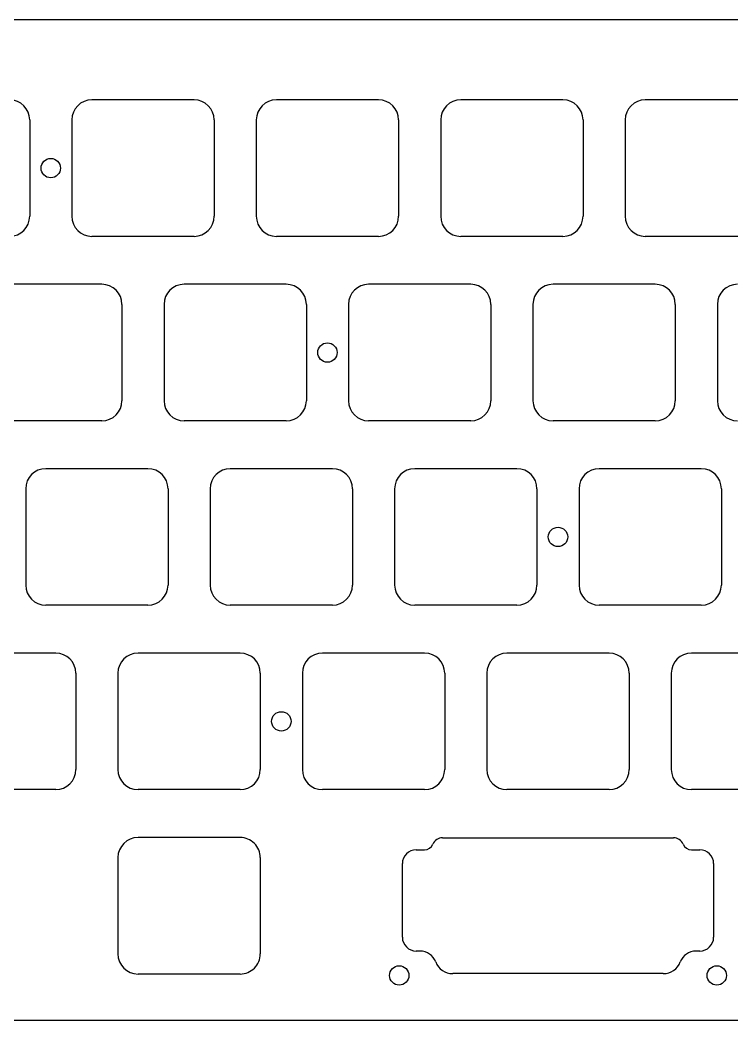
# Model space of a CAD drawing. Header units: millimetres. Extents: x -10 to 277, y -93 to 22.
# Drawn here: x 63.5 to 137, y -88 to 15.3 of the extents above; entities that cross this region are included whole.
import ezdxf

# ---------------------------------------------------------------- set-up
doc = ezdxf.new("R2010")
doc.units = ezdxf.units.MM
doc.layers.add('Edge.Cuts', color=53, linetype='CONTINUOUS', true_color=0xc8a339)

msp = doc.modelspace()

# ---------------------------------------------------------------- linework, layer by layer
at = {"layer": 'Edge.Cuts', "linetype": 'CONTINUOUS'}
for p, q in [((212.3295, 15.3), (54.3705, 15.3)), ((81.475, 7.05), (70.925, 7.05)), ((100.525, 7.05), (89.975, 7.05)), ((119.575, 7.05), (109.025, 7.05)), ((138.625, 7.05), (128.075, 7.05)), ((64.5, 4.975), (64.5, -4.975)), ((68.85, 4.975), (68.85, -4.975)), ((83.55, 4.975), (83.55, -4.975)), ((87.9, 4.975), (87.9, -4.975)), ((102.6, 4.975), (102.6, -4.975)), ((106.95, 4.975), (106.95, -4.975)), ((121.65, 4.975), (121.65, -4.975)), ((126, 4.975), (126, -4.975)), ((81.475, -7.05), (70.925, -7.05)), ((100.525, -7.05), (89.975, -7.05)), ((119.575, -7.05), (109.025, -7.05)), ((138.625, -7.05), (128.075, -7.05)), ((71.95, -12), (61.4, -12)), ((91, -12), (80.45, -12)), ((110.05, -12), (99.5, -12)), ((129.1, -12), (118.55, -12)), ((74.025, -14.075), (74.025, -24.025)), ((78.375, -14.075), (78.375, -24.025)), ((93.075, -14.075), (93.075, -24.025)), ((97.425, -14.075), (97.425, -24.025)), ((112.125, -14.075), (112.125, -24.025)), ((116.475, -14.075), (116.475, -24.025)), ((131.175, -14.075), (131.175, -24.025)), ((135.525, -14.075), (135.525, -24.025)), ((71.95, -26.1), (61.4, -26.1)), ((91, -26.1), (80.45, -26.1)), ((110.05, -26.1), (99.5, -26.1)), ((129.1, -26.1), (118.55, -26.1)), ((76.7125, -31.05), (66.1625, -31.05)), ((95.7625, -31.05), (85.2125, -31.05)), ((114.8125, -31.05), (104.2625, -31.05)), ((133.8625, -31.05), (123.3125, -31.05)), ((64.0875, -33.125), (64.0875, -43.075)), ((78.7875, -33.125), (78.7875, -43.075)), ((83.1375, -33.125), (83.1375, -43.075)), ((97.8375, -33.125), (97.8375, -43.075)), ((102.1875, -33.125), (102.1875, -43.075)), ((116.8875, -33.125), (116.8875, -43.075)), ((121.2375, -33.125), (121.2375, -43.075)), ((135.9375, -33.125), (135.9375, -43.075)), ((76.7125, -45.15), (66.1625, -45.15)), ((95.7625, -45.15), (85.2125, -45.15)), ((114.8125, -45.15), (104.2625, -45.15)), ((133.8625, -45.15), (123.3125, -45.15)), ((67.1875, -50.1), (56.6375, -50.1)), ((86.2375, -50.1), (75.6875, -50.1)), ((105.2875, -50.1), (94.7375, -50.1)), ((124.3375, -50.1), (113.7875, -50.1)), ((143.3875, -50.1), (132.8375, -50.1)), ((69.2625, -52.175), (69.2625, -62.125)), ((73.6125, -52.175), (73.6125, -62.125)), ((88.3125, -52.175), (88.3125, -62.125)), ((92.6625, -52.175), (92.6625, -62.125)), ((107.3625, -52.175), (107.3625, -62.125)), ((111.7125, -52.175), (111.7125, -62.125)), ((126.4125, -52.175), (126.4125, -62.125)), ((130.7625, -52.175), (130.7625, -62.125)), ((67.1875, -64.2), (56.6375, -64.2)), ((86.2375, -64.2), (75.6875, -64.2)), ((105.2875, -64.2), (94.7375, -64.2)), ((124.3375, -64.2), (113.7875, -64.2)), ((143.3875, -64.2), (132.8375, -64.2)), ((54.8705, -88), (211.8295, -88))]:
    msp.add_line(p, q, dxfattribs=at)
at = {"layer": 'Edge.Cuts', "linetype": 'Continuous'}
for p, q in [((86.2375, -69.15), (75.6875, -69.15)), ((107.13468, -69.1724), (130.98992, -69.1724)), ((73.6125, -71.225), (73.6125, -81.175)), ((88.3125, -71.225), (88.3125, -81.175)), ((104.41186, -70.42456), (105.27747, -70.42456)), ((132.84713, -70.42456), (133.71274, -70.42456)), ((102.98686, -79.45044), (102.98686, -71.84956)), ((135.13774, -71.84956), (135.13774, -79.45044)), ((104.8159, -80.87544), (104.41186, -80.87544)), ((133.71274, -80.87544), (133.3087, -80.87544)), ((86.2375, -83.25), (75.6875, -83.25)), ((129.9378, -83.21191), (108.1868, -83.21191))]:
    msp.add_line(p, q, dxfattribs=at)
at = {"layer": 'Edge.Cuts'}
for centre in [(66.675, 0), (95.25, -19.05), (119.0625, -38.1), (90.4875, -57.15), (102.6625, -83.4), (135.4625, -83.4)]:
    msp.add_circle(centre, 1, dxfattribs=at)
for centre, radius, start, end in [((62.425, 4.975), 2.075, 0, 90), ((70.925, 4.975), 2.075, 90, 180), ((81.475, 4.975), 2.075, 0, 90), ((89.975, 4.975), 2.075, 90, 180), ((100.525, 4.975), 2.075, 0, 90), ((109.025, 4.975), 2.075, 90, 180), ((119.575, 4.975), 2.075, 0, 90), ((128.075, 4.975), 2.075, 90, 180), ((62.425, -4.975), 2.075, -90, 0), ((70.925, -4.975), 2.075, -180, -90), ((81.475, -4.975), 2.075, -90, 0), ((89.975, -4.975), 2.075, -180, -90), ((100.525, -4.975), 2.075, -90, 0), ((109.025, -4.975), 2.075, -180, -90), ((119.575, -4.975), 2.075, -90, 0), ((128.075, -4.975), 2.075, -180, -90), ((71.95, -14.075), 2.075, 0, 90), ((80.45, -14.075), 2.075, 90, 180), ((91, -14.075), 2.075, 0, 90), ((99.5, -14.075), 2.075, 90, 180), ((110.05, -14.075), 2.075, 0, 90), ((118.55, -14.075), 2.075, 90, 180), ((129.1, -14.075), 2.075, 0, 90), ((137.6, -14.075), 2.075, 90, 180), ((71.95, -24.025), 2.075, -90, 0), ((80.45, -24.025), 2.075, -180, -90), ((91, -24.025), 2.075, -90, 0), ((99.5, -24.025), 2.075, -180, -90), ((110.05, -24.025), 2.075, -90, 0), ((118.55, -24.025), 2.075, -180, -90), ((129.1, -24.025), 2.075, -90, 0), ((137.6, -24.025), 2.075, -180, -90), ((66.1625, -33.125), 2.075, 90, 180), ((76.7125, -33.125), 2.075, 0, 90), ((85.2125, -33.125), 2.075, 90, 180), ((95.7625, -33.125), 2.075, 0, 90), ((104.2625, -33.125), 2.075, 90, 180), ((114.8125, -33.125), 2.075, 0, 90), ((123.3125, -33.125), 2.075, 90, 180), ((133.8625, -33.125), 2.075, 0, 90), ((66.1625, -43.075), 2.075, -180, -90), ((76.7125, -43.075), 2.075, -90, 0), ((85.2125, -43.075), 2.075, -180, -90), ((95.7625, -43.075), 2.075, -90, 0), ((104.2625, -43.075), 2.075, -180, -90), ((114.8125, -43.075), 2.075, -90, 0), ((123.3125, -43.075), 2.075, -180, -90), ((133.8625, -43.075), 2.075, -90, 0), ((67.1875, -52.175), 2.075, 0, 90), ((75.6875, -52.175), 2.075, 90, 180), ((86.2375, -52.175), 2.075, 0, 90), ((94.7375, -52.175), 2.075, 90, 180), ((105.2875, -52.175), 2.075, 0, 90), ((113.7875, -52.175), 2.075, 90, 180), ((124.3375, -52.175), 2.075, 0, 90), ((132.8375, -52.175), 2.075, 90, 180), ((67.1875, -62.125), 2.075, -90, 0), ((75.6875, -62.125), 2.075, -180, -90), ((86.2375, -62.125), 2.075, -90, 0), ((94.7375, -62.125), 2.075, -180, -90), ((105.2875, -62.125), 2.075, -90, 0), ((113.7875, -62.125), 2.075, -180, -90), ((124.3375, -62.125), 2.075, -90, 0), ((132.8375, -62.125), 2.075, -180, -90), ((75.687525, -71.225), 2.075025, 90.00069031, 180), ((86.237525, -71.225), 2.075, 0, 90.00069031), ((107.134686, -70.247389), 1.074989, 90.00031979, 157.97636435), ((130.9899, -70.2474), 1.075, 22.02389934, 89.99893403), ((105.277473, -69.496153), 0.928407, 269.99981486, 337.97740026), ((132.847, -69.4963), 0.92826, 202.01712759, 270.0080241), ((104.411861, -71.849561), 1.425001, 90.00004021, 179.99995979), ((133.71274, -71.84956), 1.425, 0, 90), ((104.411861, -79.450439), 1.425001, 180.00004021, 269.99995979), ((133.7127, -79.4504), 1.42504, 270.00160826, 359.99839174), ((75.687525, -81.175), 2.075, 180, 269.99930969), ((86.237525, -81.175), 2.074975, 269.99930969, 0), ((104.81591, -82.600372), 1.724932, 20.54603836, 90.00033216), ((133.30875, -82.60044), 1.724999, 90.00166075, 159.45274057), ((108.186814, -81.336949), 1.874961, 200.5461953, 269.99957218), ((129.93788, -81.33706), 1.874847, 269.99755518, 339.45579401)]:
    msp.add_arc(centre, radius, start, end, dxfattribs=at)

doc.saveas('drawing.dxf')
